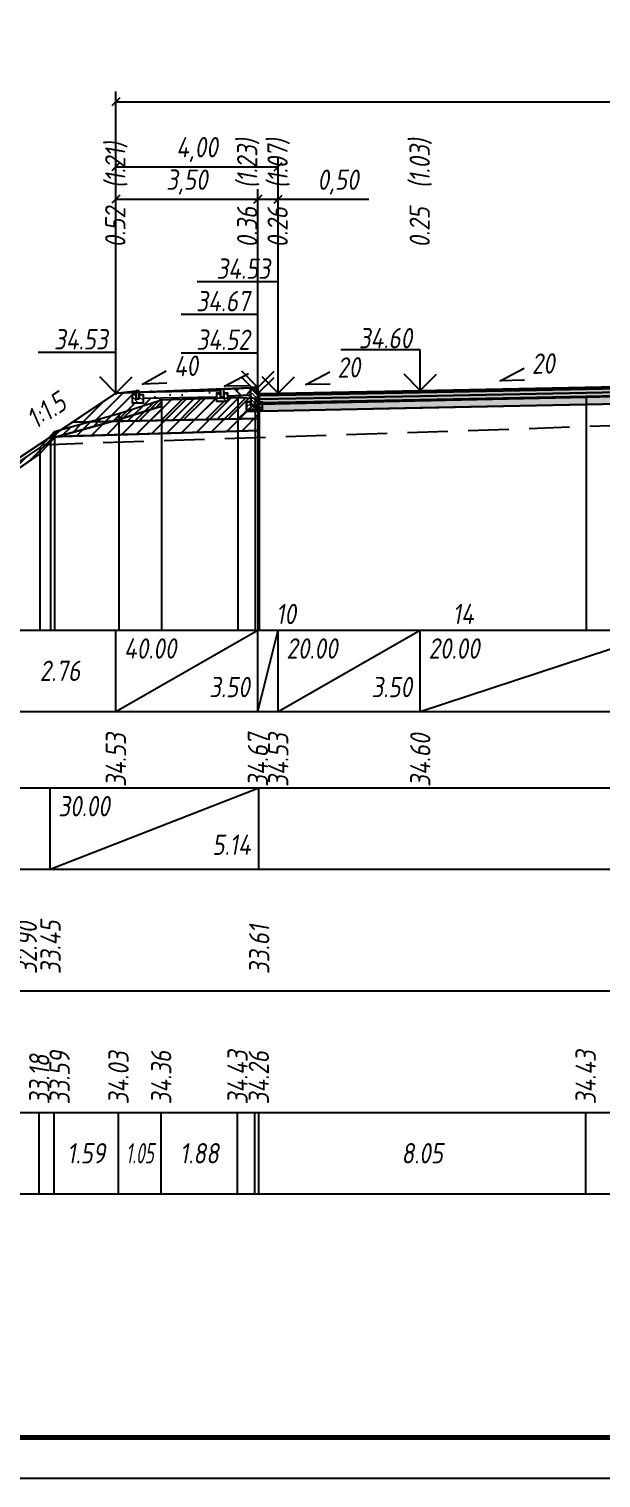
# Model space of a CAD drawing. Extents: x -717 to 1451, y -133302 to 233.
# Drawn here: x 128.1 to 198.6, y -110584.4 to -110405.9 of the extents above; entities that cross this region are included whole.
import ezdxf
from ezdxf.enums import TextEntityAlignment as Align

# ---------------------------------------------------------------- set-up
doc = ezdxf.new("R2010")
doc.units = 0
doc.linetypes.add('штриховая', pattern=[0.75, 0.5, -0.25])
for name, color, linetype in [('Интерполированный поперечник', 2, 'Continuous'), ('КОД_399', 252, 'Continuous'), ('Код_510', 7, 'Continuous'), ('Код_514', 1, 'Continuous'), ('Код_516', 1, 'Continuous'), ('Контур_0', 7, 'Continuous'), ('Контур_2564', 7, 'Continuous'), ('Контур_2660', 7, 'Continuous'), ('Контур_2665', 7, 'Continuous'), ('Контур_400', 7, 'Continuous'), ('Контур_508', 7, 'Continuous'), ('Контур_512', 7, 'Continuous'), ('Контур_513', 7, 'Continuous'), ('Красный поперечник', 1, 'Continuous'), ('Объём_2501', 7, 'Continuous'), ('Объём_2564', 7, 'Continuous'), ('Объём_2650', 7, 'Continuous'), ('Объём_2660', 7, 'Continuous'), ('Объём_2661', 7, 'Continuous'), ('Объём_2665', 7, 'Continuous'), ('Объём_2666', 7, 'Continuous'), ('Объём_2753', 7, 'Continuous'), ('Откосы', 7, 'Continuous'), ('Отметки покрытия', 7, 'Continuous'), ('Рабочие отметки', 7, 'Continuous'), ('Рабочие отметки доп.', 7, 'Continuous'), ('Слои выравнивания', 7, 'Continuous'), ('Таблица', 7, 'Continuous'), ('Уклоны проезжей части', 7, 'Continuous'), ('Черный поперечник', 3, 'Continuous')]:
    doc.layers.add(name, color=color, linetype=linetype)
for name, color, linetype, true_color in [('Контур_2540', 2, 'Continuous', 0xffff00), ('Контур_2560', 2, 'Continuous', 0xffff00), ('Контур_2561', 7, 'Continuous', 0xff8040), ('Контур_2562', 3, 'Continuous', 0x00ff00), ('Контур_2563', 7, 'Continuous', 0xff8000), ('Контур_2570', 7, 'Continuous', 0x80ff00), ('Контур_2725', 7, 'Continuous', 0x323232), ('Контур_2736', 4, 'Continuous', 0x00ffff), ('Контур_2760', 7, 'Continuous', 0x323232), ('Контур_2761', 7, 'Continuous', 0x323232), ('Контур_2762', 7, 'Continuous', 0x323232), ('Контур_2763', 7, 'Continuous', 0x323232), ('Контур_402', 7, 'Continuous', 0xff6464), ('Контур_703', 4, 'Continuous', 0x00ffff), ('Объём_2500', 7, 'Continuous', 0xc0c0c0), ('Объём_2520', 7, 'Continuous', 0x80ffff), ('Объём_2540', 2, 'Continuous', 0xffff00), ('Объём_2560', 2, 'Continuous', 0xffff00), ('Объём_2561', 7, 'Continuous', 0xff8040), ('Объём_2562', 3, 'Continuous', 0x00ff00), ('Объём_2563', 7, 'Continuous', 0xff8000), ('Объём_2570', 7, 'Continuous', 0x80ff00), ('Объём_2600', 7, 'Continuous', 0x808000), ('Объём_2746', 2, 'Continuous', 0xffff00)]:
    doc.layers.add(name, color=color, linetype=linetype, true_color=true_color)
doc.styles.get("Standard").update_dxf_attribs({"font": 'txt', "height": 2.5})
doc.styles.add('М', font='romand.shx', dxfattribs={"width": 0.8, "oblique": 10, "height": 2.5})
doc.dimstyles.new('ISO-25', dxfattribs={"dimtxt": 2.5, "dimasz": 2.5, "dimexe": 1.25, "dimexo": 0.625, "dimtad": 1, "dimtxsty": 'Standard', "dimcen": 2.5, "dimadec": 0, "dimazin": 0, "dimtfac": 1, "dimtmove": 0, "dimatfit": 3, "dimfxl": 1, "dimarcsym": 0})

# ---------------------------------------------------------------- blocks, each defined once
blk = doc.blocks.new('_Oblique')
at = {"color": 0, "linetype": 'ByBlock', "lineweight": -2}
blk.add_line((-0.5, -0.5), (0.5, 0.5), dxfattribs=at)
blk = doc.blocks.new('*D3591')
at = {"color": 0, "lineweight": -2, "transparency": 16777216}
for p, q in [((138.84, -110450.25), (138.84, -110425.66)), ((138.84, -110426.91), (156.34, -110426.91)), ((156.34, -110450.3), (156.34, -110425.66))]:
    blk.add_line(p, q, dxfattribs=at)
at = {"layer": 'Defpoints', "color": 0, "transparency": 16777216}
for p in [(156.34, -110426.91), (138.84, -110450.87), (156.34, -110450.92)]:
    blk.add_point(p, dxfattribs=at)
at = {"color": 0, "lineweight": -2, "transparency": 16777216, "rotation": 180}
blk.add_blockref('_Oblique', (138.84, -110426.91), dxfattribs=at)
at = {"color": 0, "lineweight": -2, "transparency": 16777216}
blk.add_blockref('_Oblique', (156.34, -110426.91), dxfattribs=at)
at = {"color": 0, "transparency": 16777216, "insert": (147.59, -110424.8), "char_height": 2.5, "width": 9.5833, "attachment_point": 5, "style": 'М'}
blk.add_mtext('3,50', dxfattribs=at)
blk = doc.blocks.new('*D3593')
at = {"color": 0, "lineweight": -2, "transparency": 16777216}
for p, q in [((156.34, -110450.3), (156.34, -110425.66)), ((156.34, -110426.91), (158.84, -110426.91)), ((158.84, -110450.25), (158.84, -110425.66)), ((158.84, -110426.91), (169.99, -110426.91))]:
    blk.add_line(p, q, dxfattribs=at)
at = {"layer": 'Defpoints', "color": 0, "transparency": 16777216}
for p in [(158.84, -110426.91), (156.34, -110450.92), (158.84, -110450.87)]:
    blk.add_point(p, dxfattribs=at)
at = {"color": 0, "lineweight": -2, "transparency": 16777216, "rotation": 180}
blk.add_blockref('_Oblique', (156.34, -110426.91), dxfattribs=at)
at = {"color": 0, "lineweight": -2, "transparency": 16777216}
blk.add_blockref('_Oblique', (158.84, -110426.91), dxfattribs=at)
at = {"color": 0, "transparency": 16777216, "insert": (166.22, -110424.8), "char_height": 2.5, "width": 9.1667, "attachment_point": 5, "style": 'М'}
blk.add_mtext('0,50', dxfattribs=at)
blk = doc.blocks.new('*D3596')
at = {"color": 0, "lineweight": -2, "transparency": 16777216}
for p, q in [((138.84, -110451), (138.84, -110421.66)), ((158.84, -110450.25), (158.84, -110421.66)), ((138.84, -110422.91), (158.84, -110422.91))]:
    blk.add_line(p, q, dxfattribs=at)
at = {"layer": 'Defpoints', "color": 0, "transparency": 16777216}
for p in [(158.84, -110422.91), (138.84, -110451.62), (158.84, -110450.87)]:
    blk.add_point(p, dxfattribs=at)
at = {"color": 0, "lineweight": -2, "transparency": 16777216, "rotation": 180}
blk.add_blockref('_Oblique', (138.84, -110422.91), dxfattribs=at)
at = {"color": 0, "lineweight": -2, "transparency": 16777216}
blk.add_blockref('_Oblique', (158.84, -110422.91), dxfattribs=at)
at = {"color": 0, "transparency": 16777216, "insert": (148.84, -110420.8), "char_height": 2.5, "width": 9.1667, "attachment_point": 5, "style": 'М'}
blk.add_mtext('4,00', dxfattribs=at)
blk = doc.blocks.new('*D3597')
at = {"color": 0, "lineweight": -2, "transparency": 16777216}
for p, q in [((138.84, -110451), (138.84, -110413.66)), ((274.67, -110451), (274.67, -110413.66)), ((138.84, -110414.91), (274.67, -110414.91))]:
    blk.add_line(p, q, dxfattribs=at)
at = {"layer": 'Defpoints', "color": 0, "transparency": 16777216}
for p in [(274.67, -110414.91), (138.84, -110451.62), (274.67, -110451.62)]:
    blk.add_point(p, dxfattribs=at)
at = {"color": 0, "lineweight": -2, "transparency": 16777216, "rotation": 180}
blk.add_blockref('_Oblique', (138.84, -110414.91), dxfattribs=at)
at = {"color": 0, "lineweight": -2, "transparency": 16777216}
blk.add_blockref('_Oblique', (274.67, -110414.91), dxfattribs=at)
at = {"color": 0, "transparency": 16777216, "insert": (206.75, -110412.8), "char_height": 2.5, "width": 11.6667, "attachment_point": 5, "style": 'М'}
blk.add_mtext('27,16', dxfattribs=at)
blk = doc.blocks.new('БР100.30.18')
at = {"linetype": 'Continuous', "lineweight": 13}
h = blk.add_hatch(dxfattribs=at)
h.set_pattern_fill('ANSI35', scale=5)
h.set_pattern_definition([(45, (-1504.996, -4799.2297), (-0.88388348, 0.88388348), []), (45, (-1504.1121, -4799.2297), (-0.88388348, 0.88388348), [1.5625, -0.3125, 0, -0.3125])])
h.paths.add_polyline_path([(0.3, 3.47), (1.8, 3.47), (1.8, -1.03), (0, -1.03), (0, 1.97)])
h = blk.add_hatch(dxfattribs=at)
h.set_pattern_fill('ANSI35', scale=5, angle=90)
h.set_pattern_definition([(135, (-1504.996, -4800.7297), (-0.88388348, -0.88388348), []), (135, (-1504.996, -4799.8458), (-0.88388348, -0.88388348), [1.5625, -0.3125, 0, -0.3125])])
h.paths.add_polyline_path([(-1, -0.03), (0, -0.03), (0, -1.03), (1.8, -1.03), (1.8, -0.03), (2.8, -0.03), (2.8, -2.03), (-1, -2.03)])
at = {"color": 7, "lineweight": 30}
blk.add_lwpolyline([(1.8, -1.03), (0, -1.03), (0, 1.97), (0.3, 3.47), (1.8, 3.47)], close=True, dxfattribs=at)
at = {"linetype": 'Continuous'}
blk.add_lwpolyline([(0, -0.03), (-1, -0.03), (-1, -2.03), (2.8, -2.03), (2.8, -0.03), (1.8, -0.03)], dxfattribs=at)

msp = doc.modelspace()

# ---------------------------------------------------------------- hatches: boundary and pattern name
at = {"linetype": 'Continuous'}
h = msp.add_hatch(dxfattribs=at)
h.set_pattern_fill('ANSI31', color=256, scale=15, angle=45, style=0)
h.set_pattern_definition([(90, (-1733.6606, -115403.9264), (-1.875, 3e-16), [])])
h.paths.add_polyline_path([(141.727, -110450.502), (151.723, -110450.295), (151.723, -110450.495), (141.727, -110450.694)])
h = msp.add_hatch(dxfattribs=at)
h.set_pattern_fill('AR-HBONE', color=253, scale=0.3)
h.set_pattern_definition([(45, (-121.2243, -116256.1449), (0, 1.69705627), [3.6, -1.2]), (135, (-120.3758, -116255.2963), (1e-16, 1.69705627), [3.6, -1.2])])
h.paths.add_polyline_path([(151.723, -110450.295), (151.723, -110451.295), (151.723, -110451.295)])
h.paths.add_polyline_path([(155.443, -110450.147), (152.123, -110450.295), (152.123, -110450.795), (152.623, -110450.795), (152.623, -110451.174), (155.444, -110451.047)])
at = {"linetype": 'Continuous', "lineweight": 13}
h = msp.add_hatch(dxfattribs=at)
h.set_pattern_fill('ANSI35', scale=5, angle=90)
h.set_pattern_definition([(135, (-1679.2196, -44722.8734), (-0.883883476, -0.883883476), []), (135, (-1679.2196, -44721.9895), (-0.883883476, -0.883883476), [1.5625, -0.3125, 0, -0.3125])])
h.paths.add_polyline_path([(142.227, -110451.002), (141.727, -110451.002), (141.727, -110451.502), (141.327, -110451.502), (141.327, -110451.002), (140.827, -110451.002), (140.827, -110452.002), (142.227, -110452.002)])
h = msp.add_hatch(dxfattribs=at)
h.set_pattern_fill('ANSI35', scale=5, angle=90)
h.set_pattern_definition([(135, (-1689.6151, -44722.6673), (-0.883883476, -0.883883476), []), (135, (-1689.6151, -44721.7834), (-0.883883476, -0.883883476), [1.5625, -0.3125, 0, -0.3125])])
h.paths.add_polyline_path([(152.623, -110450.795), (152.123, -110450.795), (152.123, -110451.295), (151.723, -110451.295), (151.723, -110450.795), (151.223, -110450.795), (151.223, -110451.795), (152.623, -110451.795)])
at = {"layer": 'КОД_399'}
h = msp.add_hatch(dxfattribs=at)
h.set_pattern_fill('AR-CONC', scale=0.7, angle=45, style=0)
h.set_pattern_definition([(95, (-1733.7425, -115404.0156), (3.860864, 3.2396496), [0.525, -5.775]), (40, (-1733.7425, -115404.0156), (-4.409945, 3.036377), [0.42, -4.62]), (145.45144, (-1733.421, -115403.7456), (-0.549081, 6.2760265), [0.4461813, -4.907995]), (91.1842, (-1734.7325, -115403.0256), (6.101854, 4.4632964), [0.7875, -8.6625]), (141.63564, (-1734.224, -115402.654), (-0.1953, 9.447982), [0.669272, -7.361996]), (36.18416, (-1734.7325, -115403.026), (-0.1953, 9.447982), [0.63, -6.93]), (66, (-1733.99, -115402.778), (4.947401, 0.9616773), [0.525, -5.775]), (11, (-1733.99, -115402.778), (-2.38496, 4.793659), [0.42, -4.62]), (116.45144, (-1733.5777, -115402.698), (2.562441, 5.7553363), [0.4461813, -4.907995]), (82.5, (-1733.7425, -115404.0156), (-1.5875523, 1.7079287), [0, -4.564, 0, -4.69, 0, -4.6375]), (52.5, (-1733.7425, -115404.0156), (-0.6501106, 3.2543661), [0, -2.674, 0, -4.459, 0, -1.7675]), (12.5, (-1734.8463, -115405.1194), (2.7539272, 2.5306453), [0, -1.75, 0, -5.46, 0, -7.245]), (2.5, (-1735.3413, -115405.6144), (2.3911299, 3.3821186), [0, -2.275, 0, -3.626, 0, -5.145])])
h.paths.add_polyline_path([(142.227, -110451.002), (141.727, -110451.002), (141.727, -110450.694), (151.723, -110450.495), (151.723, -110450.795), (151.223, -110450.795), (151.223, -110451.256), (142.227, -110451.434)])
at = {"layer": 'Объём_2563'}
h = msp.add_hatch(dxfattribs=at)
h.set_pattern_fill('ANSI31', color=256, scale=0.3)
h.paths.add_polyline_path([(153.925, -110453.959), (133.509, -110454.367), (138.844, -110450.811), (141.327, -110450.502), (141.327, -110451.002), (140.827, -110451.002), (140.827, -110452.002), (142.227, -110452.002), (142.227, -110451.434), (151.223, -110451.256), (151.223, -110451.795), (152.623, -110451.795), (152.623, -110451.174), (155.444, -110451.047), (155.445, -110451.861), (154.945, -110451.862), (154.946, -110452.862), (156.344, -110452.861), (156.344, -110453.011), (154.844, -110453.041)])
h.paths.add_polyline_path([(276.845, -110453.465), (278.142, -110454.33), (259.584, -110453.959), (258.666, -110453.041), (257.166, -110453.011), (257.166, -110452.861), (258.564, -110452.862), (258.565, -110451.862), (258.065, -110451.861), (258.066, -110451.047), (260.887, -110451.174), (260.887, -110451.795), (262.287, -110451.795), (262.287, -110451.255), (271.282, -110451.434), (271.282, -110452.002), (272.682, -110452.002), (272.682, -110451.002), (272.182, -110451.002), (272.182, -110450.502), (274.666, -110450.811), (276.845, -110452.263)])
at = {"layer": 'Объём_2570'}
h = msp.add_hatch(dxfattribs=at)
h.set_pattern_fill('ANSI31', color=256, scale=0.2)
h.paths.add_polyline_path([(144.48, -110452.393), (139.209, -110454.038), (131.275, -110456.271), (129.461, -110458.283), (126.921, -110460.024), (125.053, -110458.076), (122.936, -110456.32), (116.235, -110452.802), (109.237, -110448.982), (105, -110448.71), (105, -110447.96), (109.237, -110448.232), (116.235, -110452.052), (122.936, -110455.57), (125.053, -110457.326), (126.921, -110459.274), (129.461, -110457.533), (131.275, -110455.521), (139.209, -110453.288), (144.48, -110451.643)])
h.paths.add_polyline_path([(287.909, -110451.97), (285.1, -110452.048), (283.449, -110452.296), (277.711, -110452.975), (275.982, -110452.603), (273.929, -110452.292), (273.929, -110451.542), (275.982, -110451.853), (277.711, -110452.225), (283.449, -110451.546), (285.1, -110451.298), (287.909, -110451.22)])
at = {"layer": 'Объём_2600'}
h = msp.add_hatch(dxfattribs=at)
h.set_pattern_fill('ANSI31', color=6, scale=0.4)
h.paths.add_polyline_path([(109.237, -110448.982), (116.235, -110452.802), (122.936, -110456.32), (125.053, -110458.076), (125.215, -110458.245), (106.687, -110448.818)])
h.paths.add_polyline_path([(139.209, -110454.038), (144.48, -110452.393), (144.48, -110451.643), (153.88, -110451.327), (156.002, -110451.412), (156.502, -110452.162), (156.502, -110455.41), (131.687, -110456.154)])
h.paths.add_polyline_path([(286.345, -110452.263), (286.345, -110453.465), (282.897, -110455.763), (282.722, -110455.763), (282.722, -110456.181), (257.166, -110455.415), (257.166, -110452.085), (261.653, -110452.186), (262.153, -110451.436), (270.988, -110451.459), (273.929, -110451.542), (273.929, -110452.292), (275.982, -110452.603), (277.711, -110452.975), (283.449, -110452.296), (285.1, -110452.048), (286.736, -110452.003)])
at = {"layer": 'Слои выравнивания'}
for color, points in [(2, [(156.502, -110450.857), (158.844, -110450.811), (176.344, -110450.461), (196.774, -110450.052), (206.755, -110449.852), (206.755, -110450.102), (196.774, -110450.302), (176.344, -110450.711), (158.844, -110451.061), (156.502, -110451.107)]), (3, [(156.502, -110451.107), (158.844, -110451.061), (176.344, -110450.711), (196.774, -110450.302), (206.755, -110450.102), (206.755, -110450.552), (196.774, -110450.752), (176.344, -110451.161), (158.844, -110451.511), (156.502, -110451.557)]), (4, [(156.502, -110451.557), (158.844, -110451.511), (176.344, -110451.161), (196.774, -110450.752), (206.755, -110450.552), (206.755, -110451.002), (196.774, -110451.202), (176.344, -110451.611), (158.844, -110451.961), (156.502, -110452.007)]), (5, [(156.502, -110452.007), (158.844, -110451.961), (176.344, -110451.611), (196.774, -110451.202), (206.755, -110451.002), (206.755, -110452.002), (196.774, -110452.202), (176.344, -110452.611), (158.844, -110452.961), (156.502, -110453.007)])]:
    msp.add_hatch(color=color, dxfattribs=at).paths.add_polyline_path(points)

# ---------------------------------------------------------------- linework, layer by layer
at = {"flags": 128}
msp.add_lwpolyline([(-30.054, -110584.421), (389.946, -110584.421), (389.946, -110287.421), (-30.054, -110287.421)], close=True, dxfattribs=at)
at = {"const_width": 0.6, "flags": 128}
msp.add_lwpolyline([(-10.054, -110579.421), (384.946, -110579.421), (384.946, -110292.421), (-10.054, -110292.421)], close=True, dxfattribs=at)
for points in [[(152.123, -110450.295), (151.723, -110450.295), (151.723, -110451.295), (152.123, -110451.295), (152.123, -110450.295)], [(152.123, -110450.295), (155.443, -110450.147), (155.444, -110451.047), (152.623, -110451.174), (152.623, -110450.795), (152.123, -110450.795), (152.123, -110450.295)], [(141.327, -110451.002), (140.827, -110451.002), (140.827, -110452.002), (142.227, -110452.002), (142.227, -110451.002), (141.727, -110451.002), (141.727, -110451.502), (141.327, -110451.502), (141.327, -110451.002)], [(141.727, -110450.502), (141.327, -110450.502), (141.327, -110451.502), (141.727, -110451.502), (141.727, -110450.502)], [(141.727, -110450.694), (151.723, -110450.495)], [(142.227, -110451.434), (151.223, -110451.256)], [(151.723, -110450.795), (151.223, -110450.795), (151.223, -110451.795), (152.623, -110451.795), (152.623, -110450.795), (152.123, -110450.795), (152.123, -110451.295), (151.723, -110451.295), (151.723, -110450.795)]]:
    msp.add_lwpolyline(points)
at = {"layer": 'Интерполированный поперечник', "linetype": 'штриховая', "ltscale": 10, "flags": 128}
msp.add_lwpolyline([(129.777, -110457.148), (276.526, -110452.227)], dxfattribs=at)
at = {"layer": 'Код_510'}
for p, q in [((129.407, -110549.421), (129.407, -110539.421)), ((131.22, -110549.421), (131.22, -110539.421)), ((139.155, -110549.421), (139.155, -110539.421)), ((144.425, -110549.421), (144.425, -110539.421)), ((153.825, -110549.421), (153.825, -110539.421)), ((155.948, -110549.421), (155.948, -110539.421)), ((156.448, -110549.421), (156.448, -110539.421)), ((196.719, -110549.421), (196.719, -110539.421))]:
    msp.add_line(p, q, dxfattribs=at)
at = {"layer": 'Код_514'}
for p, q in [((138.844, -110490), (138.844, -110480)), ((138.844, -110490), (156.344, -110480)), ((156.344, -110490), (156.344, -110480)), ((156.344, -110490), (156.344, -110480)), ((156.344, -110490), (158.844, -110480)), ((158.844, -110490), (158.844, -110480)), ((158.844, -110490), (176.344, -110480)), ((176.344, -110490), (176.344, -110480)), ((176.344, -110490), (206.755, -110480))]:
    msp.add_line(p, q, dxfattribs=at)
at = {"layer": 'Код_516'}
for p, q in [((130.733, -110509.421), (130.733, -110499.421)), ((130.733, -110509.421), (156.448, -110499.421)), ((156.448, -110509.421), (156.448, -110499.421))]:
    msp.add_line(p, q, dxfattribs=at)
at = {"layer": 'Контур_0', "flags": 128}
for points in [[(138.844, -110450.811), (126.62, -110458.96), (126.62, -110458.96), (126.62, -110458.96), (126.62, -110458.96), (126.62, -110458.96), (126.62, -110458.96), (126.62, -110458.96), (126.62, -110458.96), (126.62, -110458.96), (126.62, -110458.96), (126.62, -110458.96), (126.62, -110458.96), (126.62, -110458.96), (126.62, -110458.96), (125.06, -110460)], [(138.844, -110450.811), (126.62, -110458.96)], [(156.344, -110453.011), (156.344, -110450.861), (156.502, -110450.857), (156.502, -110453.007), (156.344, -110453.011), (156.344, -110453.011)]]:
    msp.add_lwpolyline(points, dxfattribs=at)
at = {"layer": 'Контур_0', "color": 250, "flags": 128}
for points in [[(133.509, -110454.367), (153.925, -110453.959), (154.844, -110453.041), (156.344, -110453.011)], [(154.844, -110453.041), (156.502, -110453.007), (156.502, -110453.907), (153.925, -110453.959), (154.844, -110453.041), (154.844, -110453.041)]]:
    msp.add_lwpolyline(points, dxfattribs=at)
at = {"layer": 'Контур_2540', "flags": 128}
msp.add_lwpolyline([(156.502, -110455.41), (130.788, -110456.181), (133.509, -110454.367), (156.502, -110453.907), (156.502, -110455.41), (156.502, -110455.41)], dxfattribs=at)
at = {"layer": 'Контур_2560', "flags": 128}
msp.add_lwpolyline([(138.844, -110450.811), (138.844, -110450.811), (138.844, -110450.811), (156.344, -110450.111)], dxfattribs=at)
at = {"layer": 'Контур_2561', "flags": 128}
msp.add_lwpolyline([(156.344, -110450.111), (156.344, -110450.111), (138.844, -110450.811), (138.844, -110450.811), (156.344, -110450.111)], dxfattribs=at)
at = {"layer": 'Контур_2562', "flags": 128}
msp.add_lwpolyline([(138.844, -110450.811), (138.844, -110450.811), (138.844, -110450.811), (138.844, -110450.811), (138.844, -110450.811)], dxfattribs=at)
at = {"layer": 'Контур_2563', "color": 250, "flags": 128}
msp.add_lwpolyline([(153.925, -110453.959), (133.509, -110454.367), (138.844, -110450.811), (156.344, -110450.111), (156.344, -110453.011), (154.844, -110453.041), (153.925, -110453.959), (153.925, -110453.959)], dxfattribs=at)
at = {"layer": 'Контур_2564', "flags": 128}
msp.add_lwpolyline([(138.844, -110450.811), (156.344, -110450.111)], dxfattribs=at)
at = {"layer": 'Контур_2570', "flags": 128}
msp.add_lwpolyline([(126.921, -110460.024), (129.461, -110458.283), (131.275, -110456.271), (131.275, -110456.271), (139.209, -110454.038), (144.48, -110452.393), (144.48, -110451.643), (153.88, -110451.327), (156.002, -110451.412), (156.502, -110452.162), (196.774, -110451.288), (206.755, -110451.056)], dxfattribs=at)
at = {"layer": 'Контур_2660', "flags": 128}
msp.add_lwpolyline([(130.788, -110456.181), (156.502, -110455.41)], dxfattribs=at)
at = {"layer": 'Контур_2665', "flags": 128}
msp.add_lwpolyline([(138.844, -110450.811), (138.844, -110450.811)], dxfattribs=at)
at = {"layer": 'Контур_2725', "flags": 128}
msp.add_lwpolyline([(156.502, -110453.007), (158.844, -110452.961), (176.344, -110452.611), (196.774, -110452.202), (206.755, -110452.002), (207.364, -110452.015), (214.969, -110452.167), (219.039, -110452.248), (225.193, -110452.371), (237.166, -110452.611), (254.666, -110452.961), (257.166, -110453.011)], dxfattribs=at)
at = {"layer": 'Контур_2736', "flags": 128}
msp.add_lwpolyline([(138.844, -110450.811), (126.62, -110458.96)], dxfattribs=at)
at = {"layer": 'Контур_2760', "flags": 128}
msp.add_lwpolyline([(156.502, -110450.857), (158.844, -110450.811), (176.344, -110450.461), (196.774, -110450.052), (206.755, -110449.852), (207.364, -110449.865), (214.969, -110450.017), (219.039, -110450.098), (225.193, -110450.221), (237.166, -110450.461), (254.666, -110450.811), (257.166, -110450.861)], dxfattribs=at)
at = {"layer": 'Контур_2761', "flags": 128}
msp.add_lwpolyline([(156.502, -110451.107), (158.844, -110451.061), (176.344, -110450.711), (196.774, -110450.302), (206.755, -110450.102), (207.364, -110450.115), (214.969, -110450.267), (219.039, -110450.348), (225.193, -110450.471), (237.166, -110450.711), (254.666, -110451.061), (257.166, -110451.111)], dxfattribs=at)
at = {"layer": 'Контур_2762', "flags": 128}
msp.add_lwpolyline([(156.502, -110451.557), (158.844, -110451.511), (176.344, -110451.161), (196.774, -110450.752), (206.755, -110450.552), (207.364, -110450.565), (214.969, -110450.717), (219.039, -110450.798), (225.193, -110450.921), (237.166, -110451.161), (254.666, -110451.511), (257.166, -110451.561)], dxfattribs=at)
at = {"layer": 'Контур_2763', "flags": 128}
msp.add_lwpolyline([(156.502, -110452.007), (158.844, -110451.961), (176.344, -110451.611), (196.774, -110451.202), (206.755, -110451.002), (207.364, -110451.015), (214.969, -110451.167), (219.039, -110451.248), (225.193, -110451.371), (237.166, -110451.611), (254.666, -110451.961), (257.166, -110452.011)], dxfattribs=at)
at = {"layer": 'Контур_400', "flags": 128}
msp.add_lwpolyline([(156.344, -110450.861), (158.844, -110450.811), (158.844, -110450.811), (158.844, -110450.811), (158.844, -110450.811), (158.844, -110450.811), (158.844, -110450.811), (176.344, -110450.461), (206.755, -110449.852)], dxfattribs=at)
at = {"layer": 'Контур_402', "flags": 128}
msp.add_lwpolyline([(130.788, -110456.181), (156.502, -110455.41), (156.502, -110453.007), (206.755, -110452.002), (257.166, -110453.011), (257.166, -110455.415), (282.722, -110456.181)], dxfattribs=at)
at = {"layer": 'Контур_508', "flags": 128}
msp.add_lwpolyline([(105, -110447.96), (119.31, -110457.5), (119.31, -110458.702), (122.757, -110461), (123.06, -110461), (125.06, -110461), (125.362, -110461), (126.62, -110460.162), (126.62, -110458.96), (130.788, -110456.181), (156.502, -110455.41), (156.502, -110453.007), (206.755, -110452.002), (257.166, -110453.011), (257.166, -110455.415), (282.722, -110456.181), (282.722, -110455.763), (282.897, -110455.763), (286.345, -110453.465), (286.345, -110452.263), (287.909, -110451.22)], dxfattribs=at)
at = {"layer": 'Контур_512', "flags": 128}
msp.add_lwpolyline([(105, -110447.96), (119.31, -110457.5), (119.31, -110458.702), (122.757, -110461), (123.06, -110461), (125.06, -110461), (125.362, -110461), (126.62, -110460.162), (126.62, -110458.96), (130.788, -110456.181), (156.502, -110455.41)], dxfattribs=at)
at = {"layer": 'Контур_513', "flags": 128}
msp.add_lwpolyline([(105, -110447.96), (119.31, -110457.5), (119.31, -110458.702), (122.757, -110461), (123.06, -110461), (125.06, -110461), (125.362, -110461), (126.62, -110460.162), (126.62, -110458.96), (130.788, -110456.181), (156.502, -110455.41), (156.502, -110453.007), (206.755, -110452.002), (257.166, -110453.011), (257.166, -110455.415), (282.722, -110456.181), (282.722, -110455.763), (282.897, -110455.763), (286.345, -110453.465), (286.345, -110452.263), (287.909, -110451.22)], dxfattribs=at)
at = {"layer": 'Контур_703', "flags": 128}
msp.add_lwpolyline([(138.844, -110450.811), (126.62, -110458.96)], dxfattribs=at)
at = {"layer": 'Красный поперечник'}
for p, q in [((138.844, -110450.811), (156.344, -110450.111)), ((176.344, -110450.461), (206.755, -110449.852)), ((125.06, -110460), (138.844, -110450.811)), ((156.344, -110450.861), (158.844, -110450.811)), ((158.844, -110450.811), (176.344, -110450.461)), ((156.502, -110455.41), (156.502, -110480)), ((130.788, -110456.181), (130.788, -110480))]:
    msp.add_line(p, q, dxfattribs=at)
at = {"layer": 'Объём_2500', "flags": 128}
msp.add_lwpolyline([(156.344, -110453.011), (156.344, -110450.861), (156.502, -110450.857), (156.502, -110453.007), (156.344, -110453.011), (156.344, -110453.011)], dxfattribs=at)
at = {"layer": 'Объём_2501', "flags": 128}
msp.add_lwpolyline([(156.344, -110450.861), (158.844, -110450.811), (158.844, -110450.811), (158.844, -110450.811), (158.844, -110450.811), (158.844, -110450.811), (158.844, -110450.811), (176.344, -110450.461), (206.755, -110449.852)], dxfattribs=at)
at = {"layer": 'Объём_2520', "color": 250, "flags": 128}
msp.add_lwpolyline([(154.844, -110453.041), (156.502, -110453.007), (156.502, -110453.907), (153.925, -110453.959), (154.844, -110453.041), (154.844, -110453.041)], dxfattribs=at)
at = {"layer": 'Объём_2540', "flags": 128}
msp.add_lwpolyline([(156.502, -110455.41), (130.788, -110456.181), (133.509, -110454.367), (156.502, -110453.907), (156.502, -110455.41), (156.502, -110455.41)], dxfattribs=at)
at = {"layer": 'Объём_2560', "flags": 128}
msp.add_lwpolyline([(138.844, -110450.811), (138.844, -110450.811), (138.844, -110450.811), (156.344, -110450.111)], dxfattribs=at)
at = {"layer": 'Объём_2561', "flags": 128}
msp.add_lwpolyline([(156.344, -110450.111), (156.344, -110450.111), (138.844, -110450.811), (138.844, -110450.811), (156.344, -110450.111)], dxfattribs=at)
at = {"layer": 'Объём_2562', "flags": 128}
msp.add_lwpolyline([(138.844, -110450.811), (138.844, -110450.811), (138.844, -110450.811), (138.844, -110450.811), (138.844, -110450.811)], dxfattribs=at)
at = {"layer": 'Объём_2563', "color": 250, "flags": 128}
msp.add_lwpolyline([(153.925, -110453.959), (133.509, -110454.367), (138.844, -110450.811), (141.327, -110450.502), (141.327, -110451.002), (140.827, -110451.002), (140.827, -110452.002), (142.227, -110452.002), (142.227, -110451.434), (151.223, -110451.256), (151.223, -110451.795), (152.623, -110451.795), (152.623, -110451.174), (155.444, -110451.047), (155.445, -110451.861), (154.945, -110451.862), (154.946, -110452.862), (156.344, -110452.861), (156.344, -110453.011), (154.844, -110453.041), (153.925, -110453.959), (153.925, -110453.959)], dxfattribs=at)
at = {"layer": 'Объём_2564', "flags": 128}
msp.add_lwpolyline([(138.844, -110450.811), (156.344, -110450.111)], dxfattribs=at)
at = {"layer": 'Объём_2570', "flags": 128}
for points in [[(144.48, -110452.393), (139.209, -110454.038), (131.275, -110456.271), (129.461, -110458.283), (126.921, -110460.024), (125.053, -110458.076), (122.936, -110456.32), (116.235, -110452.802), (109.237, -110448.982), (105, -110448.71), (105, -110447.96), (109.237, -110448.232), (116.235, -110452.052), (122.936, -110455.57), (125.053, -110457.326), (126.921, -110459.274), (129.461, -110457.533), (131.275, -110455.521), (139.209, -110453.288), (144.48, -110451.643), (144.48, -110452.393), (144.48, -110452.393)], [(126.921, -110459.274), (129.461, -110457.533), (131.275, -110455.521), (139.209, -110453.288), (144.48, -110451.643), (153.88, -110451.327), (156.002, -110451.412), (156.502, -110452.162), (196.774, -110451.288), (206.755, -110451.056)]]:
    msp.add_lwpolyline(points, dxfattribs=at)
at = {"layer": 'Объём_2600', "flags": 128}
msp.add_lwpolyline([(126.62, -110458.96), (130.788, -110456.181), (131.687, -110456.154), (131.275, -110456.271), (129.461, -110458.283), (126.921, -110460.024), (126.62, -110459.71), (126.62, -110458.96), (126.62, -110458.96)], dxfattribs=at)
at = {"layer": 'Объём_2650', "color": 6, "flags": 128}
msp.add_lwpolyline([(139.209, -110454.038), (144.48, -110452.393), (144.48, -110451.643), (153.88, -110451.327), (156.002, -110451.412), (156.502, -110452.162), (156.502, -110455.41), (131.687, -110456.154), (139.209, -110454.038), (139.209, -110454.038)], dxfattribs=at)
at = {"layer": 'Объём_2660', "flags": 128}
msp.add_lwpolyline([(130.788, -110456.181), (156.502, -110455.41)], dxfattribs=at)
at = {"layer": 'Объём_2661', "flags": 128}
msp.add_lwpolyline([(138.844, -110450.811), (126.62, -110458.96)], dxfattribs=at)
at = {"layer": 'Объём_2665', "flags": 128}
msp.add_lwpolyline([(138.844, -110450.811), (138.844, -110450.811)], dxfattribs=at)
at = {"layer": 'Объём_2666', "flags": 128}
msp.add_lwpolyline([(138.844, -110450.811), (126.62, -110458.96)], dxfattribs=at)
at = {"layer": 'Объём_2746', "flags": 128}
msp.add_lwpolyline([(156.502, -110452.162), (156.502, -110455.41), (131.687, -110456.154), (139.209, -110454.038), (144.48, -110452.393), (144.48, -110451.643), (153.88, -110451.327), (156.002, -110451.412), (156.502, -110452.162), (156.502, -110452.162)], dxfattribs=at)
at = {"layer": 'Объём_2753', "flags": 128}
msp.add_lwpolyline([(156.502, -110450.857), (156.502, -110450.857)], dxfattribs=at)
at = {"layer": 'Откосы', "color": 1, "flags": 128}
for points in [[(145.106, -110449.559), (142.108, -110449.679), (145.046, -110448.061)], [(165.224, -110449.683), (162.225, -110449.743), (165.194, -110448.183)], [(189.18, -110449.204), (186.18, -110449.264), (189.15, -110447.704)]]:
    msp.add_lwpolyline(points, dxfattribs=at)
at = {"layer": 'Отметки покрытия', "color": 1}
for p, q in [((158.844, -110437.111), (148.851, -110437.111)), ((158.844, -110450.811), (158.844, -110437.111)), ((156.344, -110441.111), (146.888, -110441.111)), ((156.344, -110450.111), (156.344, -110441.111)), ((138.844, -110445.811), (129.273, -110445.811)), ((138.844, -110450.811), (138.844, -110445.811)), ((156.344, -110445.861), (146.888, -110445.861)), ((156.344, -110450.861), (156.344, -110445.861)), ((176.344, -110445.461), (166.573, -110445.461)), ((176.344, -110450.461), (176.344, -110445.461)), ((156.344, -110450.111), (154.344, -110448.111)), ((156.344, -110450.111), (158.344, -110448.111)), ((176.344, -110450.461), (174.344, -110448.461)), ((176.344, -110450.461), (178.344, -110448.461)), ((138.844, -110450.811), (136.844, -110448.811)), ((138.844, -110450.811), (140.844, -110448.811)), ((156.344, -110450.861), (154.344, -110448.861)), ((156.344, -110450.861), (158.344, -110448.861)), ((158.844, -110450.811), (156.844, -110448.811)), ((158.844, -110450.811), (160.844, -110448.811))]:
    msp.add_line(p, q, dxfattribs=at)
at = {"layer": 'Слои выравнивания'}
for p, q in [((156.344, -110450.861), (156.344, -110480)), ((156.502, -110450.857), (156.502, -110480))]:
    msp.add_line(p, q, dxfattribs=at)
at = {"layer": 'Слои выравнивания', "color": 2, "flags": 128}
msp.add_lwpolyline([(156.502, -110450.857), (158.844, -110450.811), (176.344, -110450.461), (196.774, -110450.052), (206.755, -110449.852), (206.755, -110450.102), (196.774, -110450.302), (176.344, -110450.711), (158.844, -110451.061), (156.502, -110451.107)], close=True, dxfattribs=at)
at = {"layer": 'Слои выравнивания', "color": 3, "flags": 128}
msp.add_lwpolyline([(156.502, -110451.107), (158.844, -110451.061), (176.344, -110450.711), (196.774, -110450.302), (206.755, -110450.102), (206.755, -110450.552), (196.774, -110450.752), (176.344, -110451.161), (158.844, -110451.511), (156.502, -110451.557)], close=True, dxfattribs=at)
at = {"layer": 'Слои выравнивания', "color": 4, "flags": 128}
msp.add_lwpolyline([(156.502, -110451.557), (158.844, -110451.511), (176.344, -110451.161), (196.774, -110450.752), (206.755, -110450.552), (206.755, -110451.002), (196.774, -110451.202), (176.344, -110451.611), (158.844, -110451.961), (156.502, -110452.007)], close=True, dxfattribs=at)
at = {"layer": 'Слои выравнивания', "color": 5, "flags": 128}
msp.add_lwpolyline([(156.502, -110452.007), (158.844, -110451.961), (176.344, -110451.611), (196.774, -110451.202), (206.755, -110451.002), (206.755, -110452.002), (196.774, -110452.202), (176.344, -110452.611), (158.844, -110452.961), (156.502, -110453.007)], close=True, dxfattribs=at)
at = {"layer": 'Таблица'}
for p, q in [((80, -110480), (312.909, -110480)), ((80, -110490), (312.909, -110490)), ((80, -110499.421), (312.909, -110499.421)), ((79.946, -110509.421), (312.855, -110509.421)), ((79.946, -110524.421), (312.855, -110524.421)), ((79.946, -110539.421), (312.855, -110539.421)), ((79.946, -110549.421), (312.855, -110549.421))]:
    msp.add_line(p, q, dxfattribs=at)
at = {"layer": 'Уклоны проезжей части', "color": 1, "flags": 128}
for points in [[(145.106, -110449.559), (142.108, -110449.679), (145.046, -110448.061)], [(155.224, -110449.883), (152.225, -110449.943), (155.194, -110448.383)], [(165.224, -110449.683), (162.225, -110449.743), (165.194, -110448.183)], [(189.18, -110449.204), (186.18, -110449.264), (189.15, -110447.704)]]:
    msp.add_lwpolyline(points, dxfattribs=at)
at = {"layer": 'Черный поперечник', "color": 7}
for p, q in [((144.48, -110451.643), (144.48, -110480)), ((153.88, -110451.327), (153.88, -110480)), ((156.002, -110451.412), (156.002, -110480)), ((196.774, -110451.288), (196.774, -110480)), ((139.209, -110453.288), (139.209, -110480)), ((156.502, -110452.162), (156.502, -110480)), ((131.275, -110455.521), (131.275, -110480)), ((129.461, -110457.533), (129.461, -110480))]:
    msp.add_line(p, q, dxfattribs=at)

# ---------------------------------------------------------------- block references
at = {"lineweight": 18, "xscale": -0.5, "yscale": 0.5, "zscale": 0.5, "rotation": 0.05553677703885818}
msp.add_blockref('БР100.30.18', (156.345, -110451.844), dxfattribs=at)

# ---------------------------------------------------------------- texts
at = {"layer": 'Код_510', "style": 'М', "oblique": 10, "width": 0.8}
for s, p in [('33.18', (129.407, -110538.421)), ('33.59', (131.907, -110538.421)), ('34.03', (139.155, -110538.421)), ('34.36', (144.425, -110538.421)), ('34.43', (153.825, -110538.421)), ('34.26', (156.448, -110538.421)), ('34.43', (196.719, -110538.421))]:
    msp.add_text(s, height=2.5, rotation=90, dxfattribs=at).set_placement(p, align=Align.MIDDLE_LEFT)
at = {"layer": 'Код_510', "style": 'М', "oblique": 10}
for s, width, p in [('1.59', 0.8, (135.187, -110544.421)), ('1.05', 0.6, (141.79, -110544.421)), ('1.88', 0.8, (149.125, -110544.421)), ('8.05', 0.8, (176.583, -110544.421))]:
    msp.add_text(s, height=2.5, dxfattribs=dict(at, width=width)).set_placement(p, align=Align.MIDDLE_CENTER)
at = {"layer": 'Код_514', "style": 'М', "oblique": 10, "width": 0.8}
for s, p in [('40.00', (139.844, -110481)), ('20.00', (159.844, -110481)), ('20.00', (177.344, -110481))]:
    msp.add_text(s, height=2.5, dxfattribs=at).set_placement(p, align=Align.TOP_LEFT)
msp.add_text('2.76', height=2.5, dxfattribs=at).set_placement((131.952, -110485), align=Align.MIDDLE_CENTER)
for p in [(155.344, -110489), (175.344, -110489)]:
    msp.add_text('3.50', height=2.5, dxfattribs=at).set_placement(p, align=Align.BOTTOM_RIGHT)
for s, p in [('34.53', (138.844, -110499.303)), ('34.67', (156.344, -110499.303)), ('34.53', (158.844, -110499.303)), ('34.60', (176.344, -110499.303))]:
    msp.add_text(s, height=2.5, rotation=90, dxfattribs=at).set_placement(p, align=Align.MIDDLE_LEFT)
at = {"layer": 'Код_516', "style": 'М', "oblique": 10, "width": 0.8}
msp.add_text('30.00', height=2.5, dxfattribs=at).set_placement((131.733, -110500.421), align=Align.TOP_LEFT)
msp.add_text('5.14', height=2.5, dxfattribs=at).set_placement((155.448, -110508.421), align=Align.BOTTOM_RIGHT)
for s, p in [('32.90', (127.862, -110522.371)), ('33.45', (130.788, -110522.371)), ('33.61', (156.502, -110522.371))]:
    msp.add_text(s, height=2.5, rotation=90, dxfattribs=at).set_placement(p, align=Align.MIDDLE_LEFT)
at = {"layer": 'Откосы', "color": 1, "style": 'М', "oblique": 10, "width": 0.8}
for s, rotation, p in [('40', 2.29061, (147.554, -110449.461)), ('20', 1.14576, (167.574, -110449.636)), ('20', 1.14576, (191.529, -110449.157)), ('1:1.5', 33.69007, (131.397, -110454.573))]:
    msp.add_text(s, height=2.5, rotation=rotation, dxfattribs=at).set_placement(p, align=Align.BOTTOM_CENTER)
at = {"layer": 'Отметки покрытия', "color": 1, "style": 'М', "oblique": 10, "width": 0.8}
for s, p in [('34.53', (157.844, -110437.469)), ('34.67', (155.344, -110441.469)), ('34.53', (137.844, -110446.169)), ('34.52', (155.344, -110446.219)), ('34.60', (175.344, -110446.03))]:
    msp.add_text(s, height=2.5, dxfattribs=at).set_placement(p, align=Align.BOTTOM_RIGHT)
at = {"layer": 'Рабочие отметки', "color": 1, "style": 'М', "oblique": 10, "width": 0.8}
for s, p in [('0.52', (138.766, -110432.861)), ('0.36', (155.016, -110432.861)), ('0.26', (158.766, -110432.861)), ('0.25', (176.266, -110432.861))]:
    msp.add_text(s, height=2.5, rotation=90, dxfattribs=at).set_placement(p, align=Align.MIDDLE_LEFT)
at = {"layer": 'Рабочие отметки доп.', "color": 1, "style": 'М', "oblique": 10, "width": 0.8}
for s, p in [('(1.21)', (138.766, -110425.561)), ('(1.23)', (155.016, -110425.561)), ('(1.07)', (158.766, -110425.561)), ('(1.03)', (176.266, -110425.561))]:
    msp.add_text(s, height=2.5, rotation=90, dxfattribs=at).set_placement(p, align=Align.MIDDLE_LEFT)
at = {"layer": 'Слои выравнивания', "style": 'М', "oblique": 10, "width": 0.8}
for s, p in [('10', (159.804, -110480)), ('14', (181.628, -110480))]:
    msp.add_text(s, height=2.5, dxfattribs=at).set_placement(p, align=Align.BOTTOM_CENTER)
at = {"layer": 'Уклоны проезжей части', "color": 1, "style": 'М', "oblique": 10, "width": 0.8}
for s, rotation, p in [('40', 2.29061, (147.554, -110449.461)), ('20', 1.14576, (167.574, -110449.636)), ('20', 1.14576, (191.529, -110449.157)), ('1:1.5', 33.69007, (131.397, -110454.573))]:
    msp.add_text(s, height=2.5, rotation=rotation, dxfattribs=at).set_placement(p, align=Align.BOTTOM_CENTER)

# ---------------------------------------------------------------- dimensions: what is measured, and where the dimension line sits
at = {"color": 5}
for base, p1, p2, picture, middle in [((274.666, -110414.915), (138.844, -110451.623), (274.666, -110451.623), '*D3597', (206.755, -110412.802)), ((158.844, -110422.915), (138.844, -110451.623), (158.844, -110450.873), '*D3596', (148.844, -110420.802)), ((156.344, -110426.915), (138.844, -110450.873), (156.344, -110450.923), '*D3591', (147.594, -110424.802))]:
    dim = msp.add_linear_dim(base=base, p1=p1, p2=p2, angle=180, dimstyle='ISO-25', override={"dimasz": 1, "dimlfac": 0.2, "dimzin": 0, "dimtxsty": 'М', "dimblk1": 'Oblique', "dimblk2": 'Oblique', "dimsah": 1}, dxfattribs=at)
    dim.commit()
    dim.dimension.update_dxf_attribs({"geometry": picture, "text_midpoint": middle})
dim = msp.add_linear_dim(base=(158.844, -110426.915), p1=(156.344, -110450.923), p2=(158.844, -110450.873), angle=180, dimstyle='ISO-25', override={"dimasz": 1, "dimlfac": 0.2, "dimzin": 0, "dimtxsty": 'М', "dimblk1": 'Oblique', "dimblk2": 'Oblique', "dimsah": 1}, dxfattribs=at)
dim.commit()
dim.dimension.update_dxf_attribs({"geometry": '*D3593', "text_midpoint": (166.225, -110426.915), "dimtype": 160})

doc.saveas('drawing.dxf')
